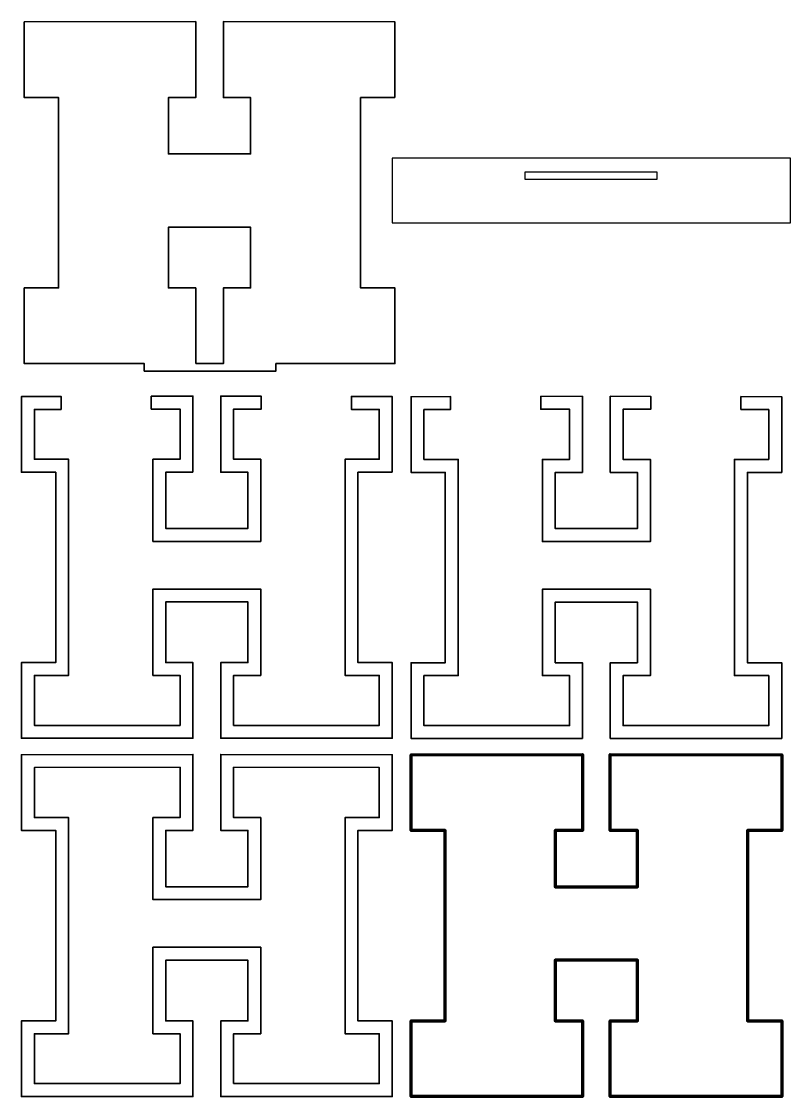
# Model space of a CAD drawing. Header units: inches. Extents: x 0.5 to 21.5, y 1 to 30.2.
import ezdxf

# ---------------------------------------------------------------- set-up
doc = ezdxf.new("R2010")
doc.units = ezdxf.units.IN
doc.header["$MEASUREMENT"] = 0
doc.layers.add('Layer 1', color=7, linetype='Continuous')

# ---------------------------------------------------------------- blocks, each defined once
blk = doc.blocks.new('block 2')
at = {"layer": 'Layer 1', "color": 7, "lineweight": 35, "true_color": 0xffffff}
for points in [[(0.546, 0.996), (0.546, 3.053), (1.479, 3.053), (1.479, 8.231), (0.546, 8.231), (0.546, 10.288), (5.21, 10.3), (5.21, 8.231), (4.469, 8.231), (4.469, 6.7), (6.705, 6.7), (6.705, 8.231), (5.964, 8.231), (5.964, 10.3), (10.628, 10.288), (10.628, 8.231), (9.695, 8.231), (9.695, 3.053), (10.628, 3.053), (10.628, 0.996), (5.964, 0.996), (5.964, 3.053), (6.705, 3.053), (6.705, 4.703), (4.469, 4.703), (4.469, 3.053), (5.21, 3.053), (5.21, 0.996), (0.546, 0.996), (0.546, 0.996)], [(6.314, 1.346), (6.314, 2.703), (7.055, 2.703), (7.055, 5.053), (4.119, 5.053), (4.119, 2.703), (4.86, 2.703), (4.86, 1.346), (0.896, 1.346), (0.896, 2.703), (1.829, 2.703), (1.829, 8.581), (0.896, 8.581), (0.896, 9.939), (4.86, 9.949), (4.86, 8.581), (4.119, 8.581), (4.119, 6.35), (7.055, 6.35), (7.055, 8.581), (6.314, 8.581), (6.314, 9.949), (10.278, 9.939), (10.278, 8.581), (9.345, 8.581), (9.345, 2.703), (10.278, 2.703), (10.278, 1.346), (6.314, 1.346)]]:
    blk.add_lwpolyline(points, dxfattribs=at)
blk = doc.blocks.new('block 3')
at = {"layer": 'Layer 1', "color": 6, "lineweight": 70, "true_color": 0xff00ff}
blk.add_lwpolyline([(11.14, 0.996), (11.14, 3.053), (12.073, 3.053), (12.073, 8.231), (11.14, 8.231), (11.14, 10.288), (15.804, 10.3), (15.804, 8.231), (15.062, 8.231), (15.062, 6.7), (17.298, 6.7), (17.298, 8.231), (16.557, 8.231), (16.557, 10.3), (21.221, 10.288), (21.221, 8.231), (20.288, 8.231), (20.288, 3.053), (21.221, 3.053), (21.221, 0.996), (16.557, 0.996), (16.557, 3.053), (17.298, 3.053), (17.298, 4.703), (15.062, 4.703), (15.062, 3.053), (15.804, 3.053), (15.804, 0.996), (11.14, 0.996), (11.14, 0.996)], dxfattribs=at)
blk = doc.blocks.new('block 4')
at = {"layer": 'Layer 1', "color": 7, "lineweight": 35, "true_color": 0xffffff}
for points in [[(10.628, 17.974), (10.628, 20.031), (9.52, 20.033), (9.52, 19.683), (10.278, 19.681), (10.278, 18.324), (9.345, 18.324), (9.345, 12.446), (10.278, 12.446), (10.278, 11.089), (6.314, 11.089), (6.314, 12.446), (7.055, 12.446), (7.055, 14.796), (4.119, 14.796), (4.119, 12.446), (4.86, 12.446), (4.86, 11.089), (0.896, 11.089), (0.896, 12.446), (1.829, 12.446), (1.829, 18.324), (0.896, 18.324), (0.896, 19.681), (1.623, 19.683), (1.623, 20.033), (0.546, 20.031), (0.546, 17.974), (1.479, 17.974), (1.479, 12.796), (0.546, 12.796), (0.546, 10.739), (5.21, 10.739), (5.21, 12.796), (4.469, 12.796), (4.469, 14.446), (6.705, 14.446), (6.705, 12.796), (5.964, 12.796), (5.964, 10.739), (10.628, 10.739), (10.628, 12.796), (9.695, 12.796), (9.695, 17.974), (10.628, 17.974)], [(5.21, 17.974), (5.21, 20.042), (4.074, 20.04), (4.074, 19.69), (4.86, 19.692), (4.86, 18.324), (4.119, 18.324), (4.119, 16.093), (7.055, 16.093), (7.055, 18.324), (6.314, 18.324), (6.314, 19.692), (7.069, 19.69), (7.069, 20.04), (5.964, 20.042), (5.964, 17.974), (6.705, 17.974), (6.705, 16.443), (4.469, 16.443), (4.469, 17.974), (5.21, 17.974)]]:
    blk.add_lwpolyline(points, dxfattribs=at)
blk = doc.blocks.new('block 5')
at = {"layer": 'Layer 1', "color": 7, "lineweight": 35, "true_color": 0xffffff}
for points in [[(21.221, 17.969), (21.221, 20.026), (20.113, 20.029), (20.113, 19.679), (20.871, 19.677), (20.871, 18.319), (19.938, 18.319), (19.938, 12.441), (20.871, 12.441), (20.871, 11.084), (16.907, 11.084), (16.907, 12.441), (17.649, 12.441), (17.649, 14.791), (14.712, 14.791), (14.712, 12.441), (15.454, 12.441), (15.454, 11.084), (11.49, 11.084), (11.49, 12.441), (12.423, 12.441), (12.423, 18.319), (11.49, 18.319), (11.49, 19.677), (12.216, 19.679), (12.216, 20.029), (11.14, 20.026), (11.14, 17.969), (12.073, 17.969), (12.073, 12.791), (11.14, 12.791), (11.14, 10.734), (15.804, 10.734), (15.804, 12.791), (15.062, 12.791), (15.062, 14.441), (17.298, 14.441), (17.298, 12.791), (16.557, 12.791), (16.557, 10.734), (21.221, 10.734), (21.221, 12.791), (20.288, 12.791), (20.288, 17.969), (21.221, 17.969)], [(15.804, 17.969), (15.804, 20.038), (14.667, 20.035), (14.667, 19.685), (15.454, 19.687), (15.454, 18.319), (14.712, 18.319), (14.712, 16.088), (17.649, 16.088), (17.649, 18.319), (16.907, 18.319), (16.907, 19.687), (17.662, 19.685), (17.662, 20.035), (16.557, 20.038), (16.557, 17.969), (17.298, 17.969), (17.298, 16.438), (15.062, 16.438), (15.062, 17.969), (15.804, 17.969)]]:
    blk.add_lwpolyline(points, dxfattribs=at)

msp = doc.modelspace()

# ---------------------------------------------------------------- linework, layer by layer
at = {"layer": 'Layer 1', "color": 7, "lineweight": 35, "true_color": 0xffffff}
for points in [[(10.701, 28.161), (10.701, 30.218), (6.037, 30.23), (6.037, 28.161), (6.779, 28.161), (6.779, 26.631), (4.543, 26.631), (4.543, 28.161), (5.284, 28.161), (5.284, 30.23), (0.62, 30.218), (0.62, 28.161), (1.553, 28.161), (1.553, 22.983), (0.62, 22.983), (0.62, 20.926), (3.887, 20.926), (3.887, 20.722), (7.467, 20.722), (7.467, 20.926), (10.701, 20.926), (10.701, 22.983), (9.768, 22.983), (9.768, 28.161), (10.701, 28.161)], [(5.284, 20.926), (5.284, 22.983), (4.543, 22.983), (4.543, 24.633), (6.779, 24.633), (6.779, 22.983), (6.037, 22.983), (6.037, 20.926), (5.284, 20.926)]]:
    msp.add_lwpolyline(points, dxfattribs=at)
at = {"layer": 'Layer 1', "color": 7, "lineweight": 30, "true_color": 0xffffff}
for points in [[(10.628, 26.511), (10.628, 24.754), (21.461, 24.754), (21.461, 26.511), (10.628, 26.511)], [(17.828, 25.934), (14.242, 25.934), (14.242, 26.144), (17.828, 26.144), (17.828, 25.934), (17.828, 25.934)]]:
    msp.add_lwpolyline(points, dxfattribs=at)

# ---------------------------------------------------------------- block references
at = {"layer": 'Layer 1'}
for name in ['block 4', 'block 5', 'block 2', 'block 3']:
    msp.add_blockref(name, (0, 0), dxfattribs=at)

doc.saveas('drawing.dxf')
